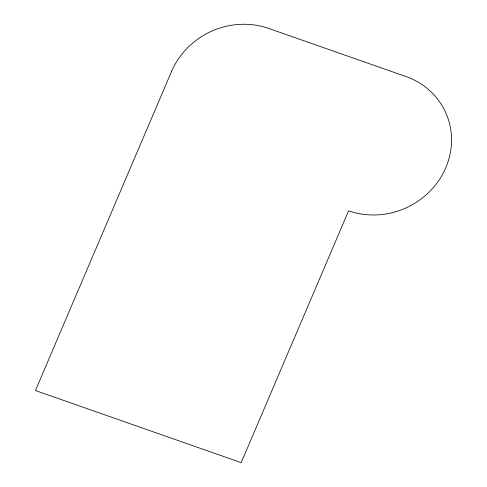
<?xml version="1.0" encoding="UTF-8"?>
<svg xmlns="http://www.w3.org/2000/svg" width="487" height="487" viewBox="0 0 487 487"><rect width="100%" height="100%" fill="white"/><g stroke="black" fill="none" stroke-linecap="round" stroke-linejoin="round"><path stroke-width="0.73" d="M171.497 71.559L35.441 390.544L241.181 462.65L348.595 210.816A75.211 70.39 -25.8 0 0 445.818 167.698A75.211 70.39 -25.8 0 0 405.884 76.508L268.727 28.435A75.211 70.39 -25.8 0 0 171.497 71.559"/></g></svg>
